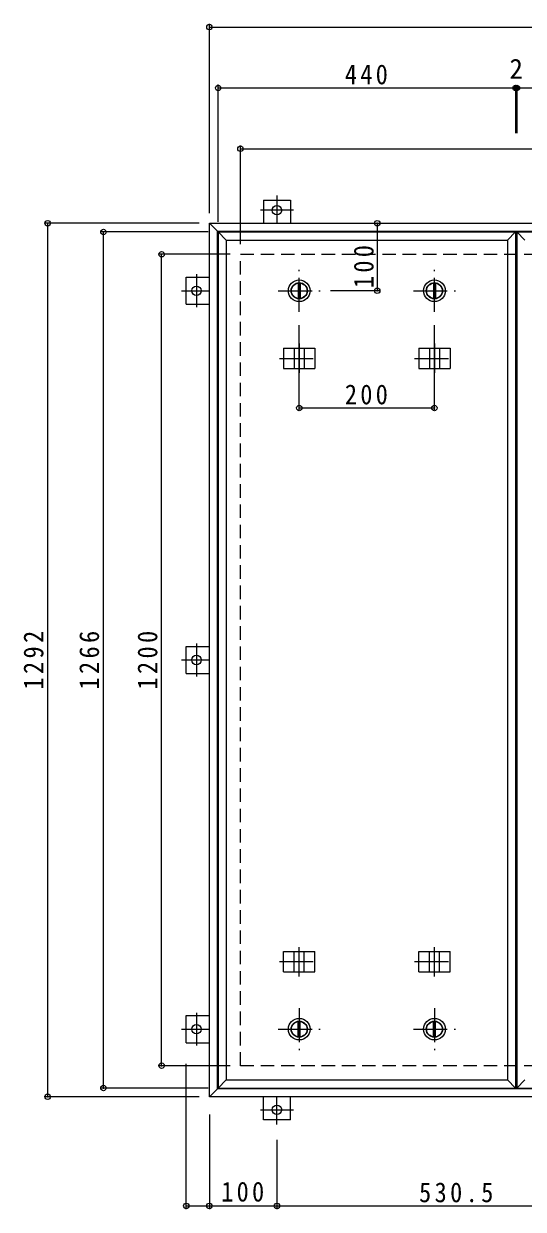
# Model space of a CAD drawing. Units: millimetres at full size, sheet at 1:10. Extents: x -2570 to 2371, y -1962 to 1385.
# Drawn here: x -2266 to -1527, y -399 to 1355 of the extents above; entities that cross this region are included whole.
import ezdxf
from ezdxf.enums import TextEntityAlignment as Align

# ---------------------------------------------------------------- set-up
doc = ezdxf.new("R2010")
doc.units = ezdxf.units.MM
doc.header["$LTSCALE"] = 10
doc.header["$PDMODE"] = 32
doc.header["$PDSIZE"] = 8
doc.linetypes.add('CHAIN1', pattern=[8, 5, -1, 1, -1])
doc.linetypes.add('DASHED2', pattern=[3, 2, -1])
for name, color, linetype, lineweight in [('0-1_躯体', 2, 'DASHED2', 9), ('0-2_仕上', 4, 'Continuous', 9), ('0-3_建具', 4, 'Continuous', 9), ('0-C', 2, 'Continuous', 9), ('0-E', 3, 'Continuous', 9), ('0-F', 7, 'Continuous', 9)]:
    doc.layers.add(name, color=color, linetype=linetype, lineweight=lineweight)
doc.styles.add('ＭＳ ゴシック', font='')
doc.styles.get('ＭＳ ゴシック').set_extended_font_data('MS Gothic')

msp = doc.modelspace()

# ---------------------------------------------------------------- linework, layer by layer
at = {"layer": '0-1_躯体'}
for p, q in [((-1945.05, 1013.77), (-245.05, 1013.77)), ((-1945.05, -186.23), (-1945.05, 1013.77)), ((-245.05, -186.23), (-1945.05, -186.23))]:
    msp.add_line(p, q, dxfattribs=at)
at = {"layer": '0-2_仕上'}
for p, q in [((-1978.05, 1046.77), (-1978.05, -219.23)), ((-1966.05, 1034.77), (-1966.05, -207.23)), ((-1550.05, 1034.77), (-1550.05, -207.23)), ((-1538.05, 1046.77), (-1538.05, -219.23)), ((-1536.05, 1046.77), (-1536.05, -219.23))]:
    msp.add_line(p, q, dxfattribs=at)
for points in [[(-1966.05, 1034.77), (-1978.05, 1046.77), (-1538.05, 1046.77)], [(-1966.05, 1034.77), (-1550.05, 1034.77), (-1538.05, 1046.77)], [(-1524.05, 1034.77), (-1536.05, 1046.77), (-1096.05, 1046.77)], [(-1966.05, -207.23), (-1978.05, -219.23), (-1538.05, -219.23)], [(-1966.05, -207.23), (-1550.05, -207.23), (-1538.05, -219.23)], [(-1524.05, -207.23), (-1536.05, -219.23), (-1096.05, -219.23)]]:
    msp.add_lwpolyline(points, dxfattribs=at)
at = {"layer": '0-3_建具', "color": 2}
for p, q in [((-1991.05, 1059.77), (-1979.05, 1047.77)), ((-1991.05, 1059.77), (-199.05, 1059.77)), ((-1991.05, -232.23), (-1991.05, 1059.77)), ((-1979.05, 1047.77), (-211.05, 1047.77)), ((-1979.05, -220.23), (-1979.05, 1047.77)), ((-1979.05, -220.23), (-1991.05, -232.23)), ((-211.05, -220.23), (-1979.05, -220.23)), ((-199.05, -232.23), (-1991.05, -232.23))]:
    msp.add_line(p, q, dxfattribs=at)
at = {"layer": '0-3_建具', "linetype": 'CHAIN1'}
for p, q in [((-1858.05, 881.89), (-1858.05, 838.65)), ((-1658.05, 881.89), (-1658.05, 838.65)), ((-1887.46, 859.77), (-1828.64, 859.77)), ((-1687.46, 859.77), (-1628.64, 859.77)), ((-1858.05, -54.35), (-1858.05, -11.11)), ((-1658.05, -54.35), (-1658.05, -11.11)), ((-1887.46, -32.23), (-1828.64, -32.23)), ((-1687.46, -32.23), (-1628.64, -32.23))]:
    msp.add_line(p, q, dxfattribs=at)
at = {"layer": '0-3_建具'}
for p, q in [((-1881.14, 874.77), (-1881.14, 844.77)), ((-1881.14, 874.77), (-1834.96, 874.77)), ((-1865.55, 874.77), (-1865.55, 844.77)), ((-1850.55, 874.77), (-1850.55, 844.77)), ((-1834.96, 874.77), (-1834.96, 844.77)), ((-1681.14, 874.77), (-1681.14, 844.77)), ((-1681.14, 874.77), (-1634.96, 874.77)), ((-1665.55, 874.77), (-1665.55, 844.77)), ((-1650.55, 874.77), (-1650.55, 844.77)), ((-1634.96, 874.77), (-1634.96, 844.77)), ((-1881.14, 844.77), (-1834.96, 844.77)), ((-1681.14, 844.77), (-1634.96, 844.77)), ((-1881.14, -47.23), (-1881.14, -17.23)), ((-1881.14, -17.23), (-1834.96, -17.23)), ((-1865.55, -47.23), (-1865.55, -17.23)), ((-1850.55, -47.23), (-1850.55, -17.23)), ((-1834.96, -47.23), (-1834.96, -17.23)), ((-1681.14, -47.23), (-1681.14, -17.23)), ((-1681.14, -17.23), (-1634.96, -17.23)), ((-1665.55, -47.23), (-1665.55, -17.23)), ((-1650.55, -47.23), (-1650.55, -17.23)), ((-1634.96, -47.23), (-1634.96, -17.23)), ((-1881.14, -47.23), (-1834.96, -47.23)), ((-1681.14, -47.23), (-1634.96, -47.23))]:
    msp.add_line(p, q, dxfattribs=at)
at = {"layer": '0-C', "linetype": 'CHAIN1'}
for p, q in [((-1858.05, 928.77), (-1858.05, 990.77)), ((-1658.05, 928.77), (-1658.05, 990.77)), ((-1889.05, 959.77), (-1827.05, 959.77)), ((-1689.05, 959.77), (-1627.05, 959.77)), ((-1858.05, -101.23), (-1858.05, -163.23)), ((-1658.05, -101.23), (-1658.05, -163.23)), ((-1889.05, -132.23), (-1827.05, -132.23)), ((-1689.05, -132.23), (-1627.05, -132.23))]:
    msp.add_line(p, q, dxfattribs=at)
at = {"layer": '0-C'}
for p, q in [((-1859.55, 971.17), (-1859.55, 948.37)), ((-1856.55, 971.17), (-1856.55, 948.37)), ((-1659.55, 971.17), (-1659.55, 948.37)), ((-1656.55, 971.17), (-1656.55, 948.37)), ((-1859.55, -143.63), (-1859.55, -120.83)), ((-1856.55, -143.63), (-1856.55, -120.83)), ((-1659.55, -143.63), (-1659.55, -120.83)), ((-1656.55, -143.63), (-1656.55, -120.83))]:
    msp.add_line(p, q, dxfattribs=at)
for centre, radius in [((-1858.05, 959.77), 16), ((-1858.05, 959.77), 12), ((-1858.05, 959.77), 11.5), ((-1658.05, 959.77), 16), ((-1658.05, 959.77), 12), ((-1658.05, 959.77), 11.5), ((-1858.05, -132.23), 16), ((-1858.05, -132.23), 12), ((-1858.05, -132.23), 11.5), ((-1658.05, -132.23), 16), ((-1658.05, -132.23), 12), ((-1658.05, -132.23), 11.5)]:
    msp.add_circle(centre, radius, dxfattribs=at)
at = {"layer": '0-E'}
for p, q in [((-1911.05, 1093.97), (-1871.05, 1093.97)), ((-1911.05, 1093.97), (-1911.05, 1059.77)), ((-1871.05, 1093.97), (-1871.05, 1059.77)), ((-2025.25, 939.77), (-2025.25, 979.77)), ((-2025.25, 979.77), (-1991.05, 979.77)), ((-2025.25, 939.77), (-1991.05, 939.77)), ((-2025.25, 393.77), (-2025.25, 433.77)), ((-2025.25, 433.77), (-1991.05, 433.77)), ((-2025.25, 393.77), (-1991.05, 393.77)), ((-2025.25, -152.23), (-2025.25, -112.23)), ((-2025.25, -112.23), (-1991.05, -112.23)), ((-2025.25, -152.23), (-1991.05, -152.23)), ((-1911.05, -266.43), (-1911.05, -232.23)), ((-1871.05, -266.43), (-1871.05, -232.23)), ((-1871.05, -266.43), (-1911.05, -266.43))]:
    msp.add_line(p, q, dxfattribs=at)
at = {"layer": '0-E', "linetype": 'CHAIN1'}
for p, q in [((-1891.05, 1100.94), (-1891.05, 1059.77)), ((-1866.67, 1078.97), (-1915.43, 1078.97)), ((-2010.25, 984.15), (-2010.25, 935.39)), ((-2032.22, 959.77), (-1991.05, 959.77)), ((-2010.25, 438.15), (-2010.25, 389.39)), ((-2032.22, 413.77), (-1991.05, 413.77)), ((-2010.25, -107.85), (-2010.25, -156.61)), ((-2032.22, -132.23), (-1991.05, -132.23)), ((-1891.05, -273.4), (-1891.05, -232.23)), ((-1915.43, -251.43), (-1866.67, -251.43))]:
    msp.add_line(p, q, dxfattribs=at)
at = {"layer": '0-E'}
for centre in [(-1891.05, 1078.97), (-2010.25, 959.77), (-2010.25, 413.77), (-2010.25, -132.23), (-1891.05, -251.43)]:
    msp.add_circle(centre, 7, dxfattribs=at)
at = {"layer": '0-F'}
for p, q in [((-1991.05, 1074.77), (-1991.05, 1354.77)), ((-1991.05, 1349.77), (-199.05, 1349.77)), ((-1978.05, 1061.77), (-1978.05, 1264.77)), ((-1538.05, 1262.77), (-1538.05, 1192.88)), ((-1536.05, 1262.77), (-1536.05, 1192.88)), ((-1978.05, 1259.77), (-1538.05, 1259.77)), ((-1538.05, 1259.77), (-1536.05, 1259.77)), ((-1536.05, 1259.77), (-1096.05, 1259.77)), ((-1945.05, 1028.77), (-1945.05, 1174.77)), ((-1945.05, 1169.77), (-245.05, 1169.77)), ((-2006.05, 1059.77), (-2235.31, 1059.77)), ((-2230.31, -232.23), (-2230.31, 1059.77)), ((-1742.7, 1059.77), (-1742.7, 959.77)), ((-1993.05, 1046.77), (-2152.84, 1046.77)), ((-2147.84, -219.23), (-2147.84, 1046.77)), ((-1960.05, 1013.77), (-2066.67, 1013.77)), ((-2061.67, -186.23), (-2061.67, 1013.77)), ((-1739.7, 959.77), (-1811.87, 959.77)), ((-1858.05, 783.47), (-1858.05, 908.77)), ((-1658.05, 783.47), (-1658.05, 908.77)), ((-1858.05, 786.47), (-1658.05, 786.47)), ((-1960.05, -186.23), (-2066.67, -186.23)), ((-2025.25, -398.6), (-2025.25, -183.44)), ((-1993.05, -219.23), (-2152.84, -219.23)), ((-2006.05, -232.23), (-2235.31, -232.23)), ((-1991.05, -258.44), (-1991.05, -398.6)), ((-1891.05, -295.74), (-1891.05, -398.6)), ((-2025.25, -393.6), (-1991.05, -393.6)), ((-1991.05, -393.6), (-1891.05, -393.6)), ((-1891.05, -393.6), (-1360.55, -393.6))]:
    msp.add_line(p, q, dxfattribs=at)
for p in [(-1991.05, 1349.77), (-1978.05, 1259.77), (-1538.05, 1259.77), (-1536.05, 1259.77), (-1945.05, 1169.77), (-2230.31, 1059.77), (-1742.7, 1059.77), (-2147.84, 1046.77), (-2061.67, 1013.77), (-1742.7, 959.77), (-1858.05, 786.47), (-1658.05, 786.47), (-2061.67, -186.23), (-2147.84, -219.23), (-2230.31, -232.23), (-2025.25, -393.6), (-1991.05, -393.6), (-1891.05, -393.6)]:
    msp.add_point(p, dxfattribs=at)

# ---------------------------------------------------------------- texts
at = {"layer": '0-F', "color": 2, "style": 'ＭＳ ゴシック'}
msp.add_text('2', height=29.33, dxfattribs=at).set_placement((-1547.05, 1264.77), align=Align.BOTTOM_LEFT)
at = {"layer": '0-F', "color": 2, "char_height": 29.33, "attachment_point": 7, "style": 'ＭＳ ゴシック'}
for s, insert in [('\\T1.27;\\W0.9;440', (-1790.55, 1264.77)), ('\\T1.27;\\W0.9;200', (-1790.55, 791.47)), ('\\T1.27;\\W0.9;100', (-1973.55, -387.6)), ('\\T1.28;\\W0.9;530.5', (-1680.8, -388.6))]:
    msp.add_mtext(s, dxfattribs=dict(at, insert=insert))
at = {"layer": '0-F', "color": 2, "char_height": 29.33, "attachment_point": 7, "rotation": 90, "style": 'ＭＳ ゴシック'}
for s, insert in [('\\T1.27;\\W0.9;100', (-1747.7, 963.78)), ('\\T1.28;\\W0.9;1292', (-2236.31, 370.02)), ('\\T1.28;\\W0.9;1266', (-2153.84, 370.02)), ('\\T1.28;\\W0.9;1200', (-2067.67, 370.02))]:
    msp.add_mtext(s, dxfattribs=dict(at, insert=insert))

doc.saveas('drawing.dxf')
